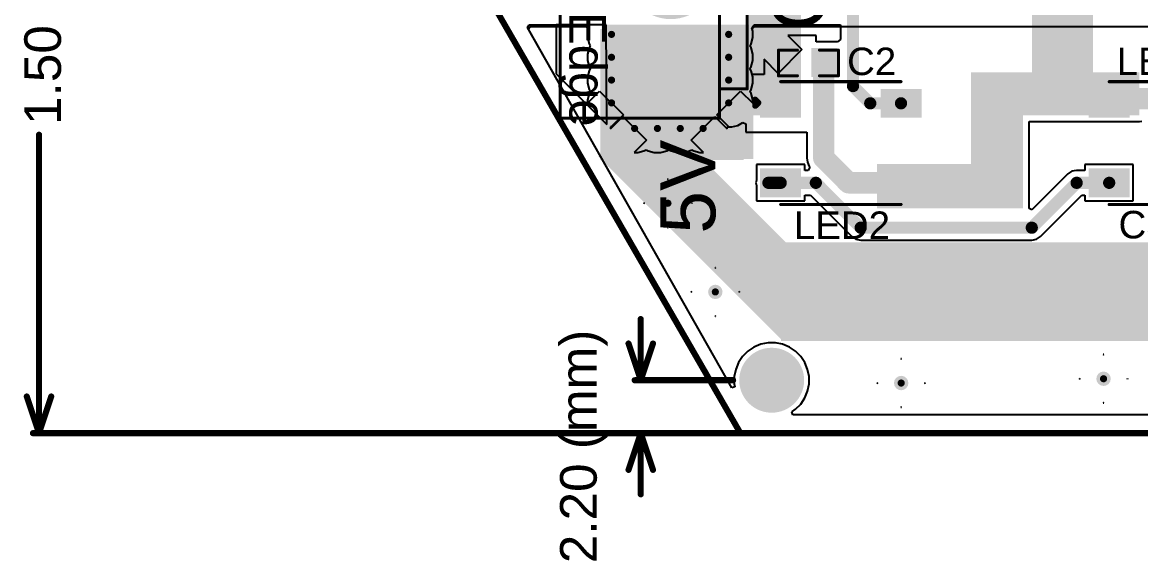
# Model space of a CAD drawing. Header units: millimetres. Extents: x -1.23 to 1.76, y -0.3 to 1.73.
# Drawn here: x -1.226 to 0.603, y -0.295 to 0.585 of the extents above; entities that cross this region are included whole.
import ezdxf

# ---------------------------------------------------------------- set-up
doc = ezdxf.new("R2010")
doc.units = ezdxf.units.MM
doc.header["$MEASUREMENT"] = 0
for name, color, linetype in [('BottomLayer', 5, 'Continuous'), ('BottomSolder', 6, 'Continuous'), ('Mechanical1', 6, 'Continuous'), ('Mechanical2', 216, 'Continuous'), ('MultiLayer', 9, 'Continuous'), ('PadHoleLayer', 156, 'Continuous'), ('TopLayer', 1, 'Continuous'), ('TopOverlay', 2, 'Continuous'), ('TopPaste', 8, 'Continuous'), ('TopSolder', 216, 'Continuous'), ('ViaHoleLayer', 16, 'Continuous')]:
    doc.layers.add(name, color=color, linetype=linetype)
doc.styles.add('Arial', font='', dxfattribs={"height": 0.2})
doc.styles.get('Arial').set_extended_font_data('Arial')

# ---------------------------------------------------------------- blocks, each defined once
blk = doc.blocks.new('WS2812B_B_W_1')
at = {"layer": 'TopLayer'}
for points in [[(-0.128, 0.0846), (-0.0689, 0.0846), (-0.0689, 0.0453), (-0.128, 0.0453)], [(0.128, 0.0453), (0.0689, 0.0453), (0.0689, 0.0846), (0.128, 0.0846)], [(-0.128, -0.0453), (-0.0689, -0.0453), (-0.0689, -0.0846), (-0.128, -0.0846)], [(0.0689, -0.0453), (0.128, -0.0453), (0.128, -0.0846), (0.0689, -0.0846)]]:
    blk.add_hatch(color=1, dxfattribs=at).paths.add_polyline_path(points)
at = {"layer": 'TopPaste'}
for points in [[(-0.128, 0.0846), (-0.0689, 0.0846), (-0.0689, 0.0453), (-0.128, 0.0453)], [(0.128, 0.0453), (0.0689, 0.0453), (0.0689, 0.0846), (0.128, 0.0846)], [(-0.128, -0.0453), (-0.0689, -0.0453), (-0.0689, -0.0846), (-0.128, -0.0846)], [(0.0689, -0.0453), (0.128, -0.0453), (0.128, -0.0846), (0.0689, -0.0846)]]:
    blk.add_hatch(color=8, dxfattribs=at).paths.add_polyline_path(points)
at = {"layer": 'TopSolder'}
for points in [[(-0.132, 0.0886), (-0.0649, 0.0886), (-0.0649, 0.0413), (-0.132, 0.0413)], [(0.132, 0.0413), (0.0649, 0.0413), (0.0649, 0.0886), (0.132, 0.0886)], [(-0.132, -0.0413), (-0.0649, -0.0413), (-0.0649, -0.0886), (-0.132, -0.0886)], [(0.0649, -0.0413), (0.132, -0.0413), (0.132, -0.0886), (0.0649, -0.0886)]]:
    blk.add_hatch(color=216, dxfattribs=at).paths.add_polyline_path(points)
at = {"layer": 'TopOverlay'}
for points, const_width in [([(0.0984, 0.1004), (-0.0984, 0.1004)], 0.005), ([(-0.135, 0.066), (-0.14, 0.071)], 0.01), ([(-0.14, 0.071), (-0.14, 0.061)], 0.01), ([(-0.135, 0.066), (-0.14, 0.061)], 0.01), ([(0.0984, -0.1004), (-0.0984, -0.1004)], 0.005)]:
    blk.add_lwpolyline(points, dxfattribs=dict(at, const_width=const_width))
for points, const_width in [([(-0.0997, 0.1004, 1), (-0.0972, 0.1004, 1)], 0.0025), ([(0.0972, 0.1004, 1), (0.0997, 0.1004, 1)], 0.0025), ([(-0.1425, 0.071, 1), (-0.1375, 0.071, 1)], 0.005), ([(-0.1425, 0.071, 1), (-0.1375, 0.071, 1)], 0.005), ([(-0.1425, 0.061, 1), (-0.1375, 0.061, 1)], 0.005), ([(-0.1425, 0.061, 1), (-0.1375, 0.061, 1)], 0.005), ([(-0.1375, 0.066, 1), (-0.1325, 0.066, 1)], 0.005), ([(-0.1375, 0.066, 1), (-0.1325, 0.066, 1)], 0.005), ([(-0.0997, -0.1004, 1), (-0.0972, -0.1004, 1)], 0.0025), ([(0.0972, -0.1004, 1), (0.0997, -0.1004, 1)], 0.0025)]:
    blk.add_lwpolyline(points, format="xyb", close=True, dxfattribs=dict(at, const_width=const_width))
blk = doc.blocks.new('WS2812B_B_W_2')
at = {"layer": 'TopLayer'}
for points in [[(-0.128, 0.0846), (-0.0689, 0.0846), (-0.0689, 0.0453), (-0.128, 0.0453)], [(0.128, 0.0453), (0.0689, 0.0453), (0.0689, 0.0846), (0.128, 0.0846)], [(-0.128, -0.0453), (-0.0689, -0.0453), (-0.0689, -0.0846), (-0.128, -0.0846)], [(0.0689, -0.0453), (0.128, -0.0453), (0.128, -0.0846), (0.0689, -0.0846)]]:
    blk.add_hatch(color=1, dxfattribs=at).paths.add_polyline_path(points)
at = {"layer": 'TopPaste'}
for points in [[(-0.128, 0.0846), (-0.0689, 0.0846), (-0.0689, 0.0453), (-0.128, 0.0453)], [(0.128, 0.0453), (0.0689, 0.0453), (0.0689, 0.0846), (0.128, 0.0846)], [(-0.128, -0.0453), (-0.0689, -0.0453), (-0.0689, -0.0846), (-0.128, -0.0846)], [(0.0689, -0.0453), (0.128, -0.0453), (0.128, -0.0846), (0.0689, -0.0846)]]:
    blk.add_hatch(color=8, dxfattribs=at).paths.add_polyline_path(points)
at = {"layer": 'TopSolder'}
for points in [[(-0.132, 0.0886), (-0.0649, 0.0886), (-0.0649, 0.0413), (-0.132, 0.0413)], [(0.132, 0.0413), (0.0649, 0.0413), (0.0649, 0.0886), (0.132, 0.0886)], [(-0.132, -0.0413), (-0.0649, -0.0413), (-0.0649, -0.0886), (-0.132, -0.0886)], [(0.0649, -0.0413), (0.132, -0.0413), (0.132, -0.0886), (0.0649, -0.0886)]]:
    blk.add_hatch(color=216, dxfattribs=at).paths.add_polyline_path(points)
at = {"layer": 'TopOverlay'}
for points, const_width in [([(-0.0984, 0.1004), (0.0984, 0.1004)], 0.005), ([(-0.14, 0.071), (-0.135, 0.066)], 0.01), ([(-0.14, 0.061), (-0.14, 0.071)], 0.01), ([(-0.14, 0.061), (-0.135, 0.066)], 0.01), ([(-0.0984, -0.1004), (0.0984, -0.1004)], 0.005)]:
    blk.add_lwpolyline(points, dxfattribs=dict(at, const_width=const_width))
for points, const_width in [([(-0.0997, 0.1004, 1), (-0.0972, 0.1004, 1)], 0.0025), ([(0.0972, 0.1004, 1), (0.0997, 0.1004, 1)], 0.0025), ([(-0.1425, 0.071, 1), (-0.1375, 0.071, 1)], 0.005), ([(-0.1425, 0.071, 1), (-0.1375, 0.071, 1)], 0.005), ([(-0.1425, 0.061, 1), (-0.1375, 0.061, 1)], 0.005), ([(-0.1425, 0.061, 1), (-0.1375, 0.061, 1)], 0.005), ([(-0.1375, 0.066, 1), (-0.1325, 0.066, 1)], 0.005), ([(-0.1375, 0.066, 1), (-0.1325, 0.066, 1)], 0.005), ([(-0.0997, -0.1004, 1), (-0.0972, -0.1004, 1)], 0.0025), ([(0.0972, -0.1004, 1), (0.0997, -0.1004, 1)], 0.0025)]:
    blk.add_lwpolyline(points, format="xyb", close=True, dxfattribs=dict(at, const_width=const_width))
blk = doc.blocks.new('B3P_VH_LF__SN__5')
at = {"layer": 'BottomLayer'}
h = blk.add_hatch(color=5, dxfattribs=at)
edge = h.paths.add_edge_path()
edge.add_arc((-0.1559, 0), 0.0689, 0, 360)
h = blk.add_hatch(color=5, dxfattribs=at)
edge = h.paths.add_edge_path()
edge.add_arc((0, 0), 0.0689, 0, 360)
h = blk.add_hatch(color=5, dxfattribs=at)
edge = h.paths.add_edge_path()
edge.add_arc((0.1559, 0), 0.0689, 0, 360)
at = {"layer": 'BottomSolder'}
h = blk.add_hatch(color=6, dxfattribs=at)
edge = h.paths.add_edge_path()
edge.add_arc((-0.1559, 0), 0.0729, 0, 360)
h = blk.add_hatch(color=6, dxfattribs=at)
edge = h.paths.add_edge_path()
edge.add_arc((0, 0), 0.0729, 0, 360)
h = blk.add_hatch(color=6, dxfattribs=at)
edge = h.paths.add_edge_path()
edge.add_arc((0.1559, 0), 0.0729, 0, 360)
at = {"layer": 'MultiLayer'}
h = blk.add_hatch(color=9, dxfattribs=at)
edge = h.paths.add_edge_path()
edge.add_arc((-0.1559, 0), 0.0689, 0, 360)
h = blk.add_hatch(color=9, dxfattribs=at)
edge = h.paths.add_edge_path()
edge.add_arc((0, 0), 0.0689, 0, 360)
h = blk.add_hatch(color=9, dxfattribs=at)
edge = h.paths.add_edge_path()
edge.add_arc((0.1559, 0), 0.0689, 0, 360)
at = {"layer": 'PadHoleLayer'}
h = blk.add_hatch(color=156, dxfattribs=at)
edge = h.paths.add_edge_path()
edge.add_arc((-0.1559, 0), 0.0354, 0, 360)
h = blk.add_hatch(color=156, dxfattribs=at)
edge = h.paths.add_edge_path()
edge.add_arc((0, 0), 0.0354, 0, 360)
h = blk.add_hatch(color=156, dxfattribs=at)
edge = h.paths.add_edge_path()
edge.add_arc((0.1559, 0), 0.0354, 0, 360)
at = {"layer": 'TopLayer'}
h = blk.add_hatch(color=1, dxfattribs=at)
edge = h.paths.add_edge_path()
edge.add_arc((-0.1559, 0), 0.0689, 0, 360)
h = blk.add_hatch(color=1, dxfattribs=at)
edge = h.paths.add_edge_path()
edge.add_arc((0, 0), 0.0689, 0, 360)
h = blk.add_hatch(color=1, dxfattribs=at)
edge = h.paths.add_edge_path()
edge.add_arc((0.1559, 0), 0.0689, 0, 360)
at = {"layer": 'TopSolder'}
h = blk.add_hatch(color=216, dxfattribs=at)
edge = h.paths.add_edge_path()
edge.add_arc((-0.1559, 0), 0.0729, 0, 360)
h = blk.add_hatch(color=216, dxfattribs=at)
edge = h.paths.add_edge_path()
edge.add_arc((0, 0), 0.0729, 0, 360)
h = blk.add_hatch(color=216, dxfattribs=at)
edge = h.paths.add_edge_path()
edge.add_arc((0.1559, 0), 0.0729, 0, 360)
at = {"layer": 'TopOverlay', "const_width": 0.005}
for points in [[(0.187, 0.125), (-0.185, 0.125)], [(-0.185, 0.08), (-0.185, 0.125)], [(0.187, 0.08), (0.187, 0.125)], [(-0.233, 0.08), (-0.185, 0.08)], [(-0.233, -0.181), (-0.233, 0.08)], [(0.187, 0.08), (-0.185, 0.08)], [(0.235, 0.08), (0.187, 0.08)], [(0.235, -0.181), (0.235, 0.08)], [(-0.233, -0.181), (0.235, -0.181)]]:
    blk.add_lwpolyline(points, dxfattribs=at)
at = {"layer": 'TopOverlay', "const_width": 0.0025}
for points in [[(-0.1862, 0.125, 1), (-0.1837, 0.125, 1)], [(-0.1862, 0.125, 1), (-0.1837, 0.125, 1)], [(0.1857, 0.125, 1), (0.1882, 0.125, 1)], [(0.1857, 0.125, 1), (0.1882, 0.125, 1)], [(-0.2343, 0.08, 1), (-0.2318, 0.08, 1)], [(-0.2343, 0.08, 1), (-0.2318, 0.08, 1)], [(-0.1862, 0.08, 1), (-0.1837, 0.08, 1)], [(-0.1862, 0.08, 1), (-0.1837, 0.08, 1)], [(-0.1862, 0.08, 1), (-0.1837, 0.08, 1)], [(0.1857, 0.08, 1), (0.1882, 0.08, 1)], [(0.1857, 0.08, 1), (0.1882, 0.08, 1)], [(0.1857, 0.08, 1), (0.1882, 0.08, 1)], [(0.2338, 0.08, 1), (0.2363, 0.08, 1)], [(0.2338, 0.08, 1), (0.2363, 0.08, 1)], [(-0.2343, -0.181, 1), (-0.2318, -0.181, 1)], [(-0.2343, -0.181, 1), (-0.2318, -0.181, 1)], [(0.2338, -0.181, 1), (0.2363, -0.181, 1)], [(0.2338, -0.181, 1), (0.2363, -0.181, 1)]]:
    blk.add_lwpolyline(points, format="xyb", close=True, dxfattribs=at)
at = {"layer": 'TopOverlay'}
blk.add_text('PCB Edge', height=0.06, dxfattribs=at).set_placement((-0.126, -0.1657))
blk = doc.blocks.new('C___0603_7')
at = {"layer": 'TopLayer'}
for points in [[(-0.015, 0.0175), (-0.015, -0.0175), (-0.045, -0.0175), (-0.045, 0.0175)], [(0.045, 0.0175), (0.045, -0.0175), (0.015, -0.0175), (0.015, 0.0175)]]:
    blk.add_hatch(color=1, dxfattribs=at).paths.add_polyline_path(points)
at = {"layer": 'TopPaste'}
for points in [[(-0.015, 0.0175), (-0.015, -0.0175), (-0.045, -0.0175), (-0.045, 0.0175)], [(0.045, 0.0175), (0.045, -0.0175), (0.015, -0.0175), (0.015, 0.0175)]]:
    blk.add_hatch(color=8, dxfattribs=at).paths.add_polyline_path(points)
at = {"layer": 'TopSolder'}
for points in [[(-0.0126, 0.0199), (-0.0126, -0.0199), (-0.0474, -0.0199), (-0.0474, 0.0199)], [(0.0474, 0.0199), (0.0474, -0.0199), (0.0126, -0.0199), (0.0126, 0.0199)]]:
    blk.add_hatch(color=216, dxfattribs=at).paths.add_polyline_path(points)
at = {"layer": 'TopOverlay', "const_width": 0.005}
for points in [[(-0.049, -0.021), (-0.049, 0.021)], [(-0.049, 0.021), (-0.018, 0.021)], [(0.018, 0.021), (0.049, 0.021)], [(0.049, -0.021), (0.049, 0.021)], [(-0.049, -0.021), (-0.018, -0.021)], [(0.018, -0.021), (0.049, -0.021)]]:
    blk.add_lwpolyline(points, dxfattribs=at)
at = {"layer": 'TopOverlay', "const_width": 0.0025}
for points in [[(-0.0503, 0.021, 1), (-0.0478, 0.021, 1)], [(-0.0503, 0.021, 1), (-0.0478, 0.021, 1)], [(-0.0192, 0.021, 1), (-0.0168, 0.021, 1)], [(0.0168, 0.021, 1), (0.0192, 0.021, 1)], [(0.0478, 0.021, 1), (0.0503, 0.021, 1)], [(0.0478, 0.021, 1), (0.0503, 0.021, 1)], [(-0.0503, -0.021, 1), (-0.0478, -0.021, 1)], [(-0.0503, -0.021, 1), (-0.0478, -0.021, 1)], [(-0.0192, -0.021, 1), (-0.0168, -0.021, 1)], [(0.0168, -0.021, 1), (0.0192, -0.021, 1)], [(0.0478, -0.021, 1), (0.0503, -0.021, 1)], [(0.0478, -0.021, 1), (0.0503, -0.021, 1)]]:
    blk.add_lwpolyline(points, format="xyb", close=True, dxfattribs=at)

msp = doc.modelspace()

# ---------------------------------------------------------------- hatches: boundary and pattern name
at = {"layer": 'BottomLayer'}
msp.add_hatch(color=5, dxfattribs=at).paths.add_polyline_path([(-0.2804, 0.3599), (-0.046, 0.3599), (-0.046, 0.5744), (-0.2804, 0.5744)])
h = msp.add_hatch(color=5, dxfattribs=at)
edge = h.paths.add_edge_path()
edge.add_arc((-0.262, 0.5655), 0.0118, 0, 360)
h = msp.add_hatch(color=5, dxfattribs=at)
edge = h.paths.add_edge_path()
edge.add_arc((-0.0704, 0.5655), 0.0118, 0, 360)
h = msp.add_hatch(color=5, dxfattribs=at)
edge = h.paths.add_edge_path()
edge.add_arc((-0.262, 0.5281), 0.0118, 0, 360)
h = msp.add_hatch(color=5, dxfattribs=at)
edge = h.paths.add_edge_path()
edge.add_arc((-0.0704, 0.5281), 0.0118, 0, 360)
h = msp.add_hatch(color=5, dxfattribs=at)
edge = h.paths.add_edge_path()
edge.add_arc((-0.262, 0.4908), 0.0118, 0, 360)
h = msp.add_hatch(color=5, dxfattribs=at)
edge = h.paths.add_edge_path()
edge.add_arc((-0.0704, 0.4908), 0.0118, 0, 360)
h = msp.add_hatch(color=5, dxfattribs=at)
edge = h.paths.add_edge_path()
edge.add_arc((-0.262, 0.4535), 0.0118, 0, 360)
h = msp.add_hatch(color=5, dxfattribs=at)
edge = h.paths.add_edge_path()
edge.add_arc((-0.0704, 0.4535), 0.0118, 0, 360)
h = msp.add_hatch(color=5, dxfattribs=at)
edge = h.paths.add_edge_path()
edge.add_arc((-0.2242, 0.4117), 0.0118, 0, 360)
h = msp.add_hatch(color=5, dxfattribs=at)
edge = h.paths.add_edge_path()
edge.add_arc((-0.1869, 0.4117), 0.0118, 0, 360)
h = msp.add_hatch(color=5, dxfattribs=at)
edge = h.paths.add_edge_path()
edge.add_arc((-0.1495, 0.4117), 0.0118, 0, 360)
h = msp.add_hatch(color=5, dxfattribs=at)
edge = h.paths.add_edge_path()
edge.add_arc((-0.1122, 0.4117), 0.0118, 0, 360)
h = msp.add_hatch(color=5, dxfattribs=at)
edge = h.paths.add_edge_path()
edge.add_arc((-0.1697, 0.2894), 0.0118, 0, 360)
h = msp.add_hatch(color=5, dxfattribs=at)
edge = h.paths.add_edge_path()
edge.add_arc((-0.0922, 0.1444), 0.0118, 0, 360)
h = msp.add_hatch(color=5, dxfattribs=at)
edge = h.paths.add_edge_path()
edge.add_arc((0, 0), 0.0512, 0, 360)
h = msp.add_hatch(color=5, dxfattribs=at)
edge = h.paths.add_edge_path()
edge.add_arc((0.2118, -0.0046), 0.0118, 0, 360)
h = msp.add_hatch(color=5, dxfattribs=at)
edge = h.paths.add_edge_path()
edge.add_arc((0.5428, 0.0024), 0.0118, 0, 360)
at = {"layer": 'BottomSolder'}
h = msp.add_hatch(color=6, dxfattribs=at)
edge = h.paths.add_edge_path()
edge.add_arc((-0.262, 0.5655), 0.00591, 0, 360)
h = msp.add_hatch(color=6, dxfattribs=at)
edge = h.paths.add_edge_path()
edge.add_arc((-0.0704, 0.5655), 0.00591, 0, 360)
h = msp.add_hatch(color=6, dxfattribs=at)
edge = h.paths.add_edge_path()
edge.add_arc((-0.262, 0.5281), 0.00591, 0, 360)
h = msp.add_hatch(color=6, dxfattribs=at)
edge = h.paths.add_edge_path()
edge.add_arc((-0.0704, 0.5281), 0.00591, 0, 360)
h = msp.add_hatch(color=6, dxfattribs=at)
edge = h.paths.add_edge_path()
edge.add_arc((-0.262, 0.4908), 0.00591, 0, 360)
h = msp.add_hatch(color=6, dxfattribs=at)
edge = h.paths.add_edge_path()
edge.add_arc((-0.0704, 0.4908), 0.00591, 0, 360)
h = msp.add_hatch(color=6, dxfattribs=at)
edge = h.paths.add_edge_path()
edge.add_arc((-0.262, 0.4535), 0.00591, 0, 360)
h = msp.add_hatch(color=6, dxfattribs=at)
edge = h.paths.add_edge_path()
edge.add_arc((-0.0704, 0.4535), 0.00591, 0, 360)
h = msp.add_hatch(color=6, dxfattribs=at)
edge = h.paths.add_edge_path()
edge.add_arc((-0.2242, 0.4117), 0.00591, 0, 360)
h = msp.add_hatch(color=6, dxfattribs=at)
edge = h.paths.add_edge_path()
edge.add_arc((-0.1869, 0.4117), 0.00591, 0, 360)
h = msp.add_hatch(color=6, dxfattribs=at)
edge = h.paths.add_edge_path()
edge.add_arc((-0.1495, 0.4117), 0.00591, 0, 360)
h = msp.add_hatch(color=6, dxfattribs=at)
edge = h.paths.add_edge_path()
edge.add_arc((-0.1122, 0.4117), 0.00591, 0, 360)
h = msp.add_hatch(color=6, dxfattribs=at)
edge = h.paths.add_edge_path()
edge.add_arc((-0.1697, 0.2894), 0.00591, 0, 360)
h = msp.add_hatch(color=6, dxfattribs=at)
edge = h.paths.add_edge_path()
edge.add_arc((-0.0922, 0.1444), 0.00591, 0, 360)
h = msp.add_hatch(color=6, dxfattribs=at)
edge = h.paths.add_edge_path()
edge.add_arc((0, 0), 0.0531, 0, 360)
h = msp.add_hatch(color=6, dxfattribs=at)
edge = h.paths.add_edge_path()
edge.add_arc((0.2118, -0.0046), 0.00591, 0, 360)
h = msp.add_hatch(color=6, dxfattribs=at)
edge = h.paths.add_edge_path()
edge.add_arc((0.5428, 0.0024), 0.00591, 0, 360)
at = {"layer": 'MultiLayer'}
h = msp.add_hatch(color=9, dxfattribs=at)
edge = h.paths.add_edge_path()
edge.add_arc((0, 0), 0.0512, 0, 360)
at = {"layer": 'PadHoleLayer'}
h = msp.add_hatch(color=156, dxfattribs=at)
edge = h.paths.add_edge_path()
edge.add_arc((0, 0), 0.0394, 0, 360)
at = {"layer": 'TopLayer'}
for points in [[(-0.0372, 0.4331), (0.0478, 0.4331), (0.0478, 1.0984), (-0.0372, 1.0984)], [(0.4258, 0.4331), (0.5258, 0.4331), (0.5258, 0.8937), (0.4258, 0.8937)], [(-0.0299, 0.5814), (-0.2782, 0.5814), (-0.2782, 0.3619), (-0.0299, 0.3619)], [(0.065, 0.496), (0.1074, 0.496), (0.1074, 0.543), (0.065, 0.543)], [(0.3258, 0.281), (0.4108, 0.281), (0.4108, 0.5034), (0.3258, 0.5034)], [(0.6015, 0.5034), (0.3258, 0.5034), (0.3258, 0.4331), (0.6015, 0.4331)], [(0.0153, 0.0669), (0.0985, 0.1501), (-0.2004, 0.449), (-0.2836, 0.3658)], [(0.172, 0.281), (0.4108, 0.281), (0.4108, 0.3534), (0.172, 0.3534)], [(0.7488, 0.0644), (0.7488, 0.2254), (0.0153, 0.2254), (0.0153, 0.0644)]]:
    msp.add_hatch(color=1, dxfattribs=at).paths.add_polyline_path(points)
h = msp.add_hatch(color=1, dxfattribs=at)
edge = h.paths.add_edge_path()
edge.add_arc((-0.262, 0.5655), 0.0118, 0, 360)
h = msp.add_hatch(color=1, dxfattribs=at)
edge = h.paths.add_edge_path()
edge.add_arc((-0.0704, 0.5655), 0.0118, 0, 360)
h = msp.add_hatch(color=1, dxfattribs=at)
edge = h.paths.add_edge_path()
edge.add_arc((-0.262, 0.5281), 0.0118, 0, 360)
h = msp.add_hatch(color=1, dxfattribs=at)
edge = h.paths.add_edge_path()
edge.add_arc((-0.0704, 0.5281), 0.0118, 0, 360)
h = msp.add_hatch(color=1, dxfattribs=at)
edge = h.paths.add_edge_path()
edge.add_arc((-0.262, 0.4908), 0.0118, 0, 360)
h = msp.add_hatch(color=1, dxfattribs=at)
edge = h.paths.add_edge_path()
edge.add_arc((-0.0704, 0.4908), 0.0118, 0, 360)
h = msp.add_hatch(color=1, dxfattribs=at)
edge = h.paths.add_edge_path()
edge.add_arc((-0.262, 0.4535), 0.0118, 0, 360)
h = msp.add_hatch(color=1, dxfattribs=at)
edge = h.paths.add_edge_path()
edge.add_arc((-0.0704, 0.4535), 0.0118, 0, 360)
h = msp.add_hatch(color=1, dxfattribs=at)
edge = h.paths.add_edge_path()
edge.add_arc((-0.2242, 0.4117), 0.0118, 0, 360)
h = msp.add_hatch(color=1, dxfattribs=at)
edge = h.paths.add_edge_path()
edge.add_arc((-0.1869, 0.4117), 0.0118, 0, 360)
h = msp.add_hatch(color=1, dxfattribs=at)
edge = h.paths.add_edge_path()
edge.add_arc((-0.1495, 0.4117), 0.0118, 0, 360)
h = msp.add_hatch(color=1, dxfattribs=at)
edge = h.paths.add_edge_path()
edge.add_arc((-0.1122, 0.4117), 0.0118, 0, 360)
h = msp.add_hatch(color=1, dxfattribs=at)
edge = h.paths.add_edge_path()
edge.add_arc((-0.1697, 0.2894), 0.0118, 0, 360)
h = msp.add_hatch(color=1, dxfattribs=at)
edge = h.paths.add_edge_path()
edge.add_arc((-0.0922, 0.1444), 0.0118, 0, 360)
h = msp.add_hatch(color=1, dxfattribs=at)
edge = h.paths.add_edge_path()
edge.add_arc((0, 0), 0.0512, 0, 360)
h = msp.add_hatch(color=1, dxfattribs=at)
edge = h.paths.add_edge_path()
edge.add_arc((0.2118, -0.0046), 0.0118, 0, 360)
h = msp.add_hatch(color=1, dxfattribs=at)
edge = h.paths.add_edge_path()
edge.add_arc((0.5428, 0.0024), 0.0118, 0, 360)
at = {"layer": 'TopSolder'}
h = msp.add_hatch(color=216, dxfattribs=at)
edge = h.paths.add_edge_path()
edge.add_arc((-0.262, 0.5655), 0.00591, 0, 360)
h = msp.add_hatch(color=216, dxfattribs=at)
edge = h.paths.add_edge_path()
edge.add_arc((-0.0704, 0.5655), 0.00591, 0, 360)
h = msp.add_hatch(color=216, dxfattribs=at)
edge = h.paths.add_edge_path()
edge.add_arc((-0.262, 0.5281), 0.00591, 0, 360)
h = msp.add_hatch(color=216, dxfattribs=at)
edge = h.paths.add_edge_path()
edge.add_arc((-0.0704, 0.5281), 0.00591, 0, 360)
h = msp.add_hatch(color=216, dxfattribs=at)
edge = h.paths.add_edge_path()
edge.add_arc((-0.262, 0.4908), 0.00591, 0, 360)
h = msp.add_hatch(color=216, dxfattribs=at)
edge = h.paths.add_edge_path()
edge.add_arc((-0.0704, 0.4908), 0.00591, 0, 360)
h = msp.add_hatch(color=216, dxfattribs=at)
edge = h.paths.add_edge_path()
edge.add_arc((-0.262, 0.4535), 0.00591, 0, 360)
h = msp.add_hatch(color=216, dxfattribs=at)
edge = h.paths.add_edge_path()
edge.add_arc((-0.0704, 0.4535), 0.00591, 0, 360)
h = msp.add_hatch(color=216, dxfattribs=at)
edge = h.paths.add_edge_path()
edge.add_arc((-0.2242, 0.4117), 0.00591, 0, 360)
h = msp.add_hatch(color=216, dxfattribs=at)
edge = h.paths.add_edge_path()
edge.add_arc((-0.1869, 0.4117), 0.00591, 0, 360)
h = msp.add_hatch(color=216, dxfattribs=at)
edge = h.paths.add_edge_path()
edge.add_arc((-0.1495, 0.4117), 0.00591, 0, 360)
h = msp.add_hatch(color=216, dxfattribs=at)
edge = h.paths.add_edge_path()
edge.add_arc((-0.1122, 0.4117), 0.00591, 0, 360)
h = msp.add_hatch(color=216, dxfattribs=at)
edge = h.paths.add_edge_path()
edge.add_arc((-0.1697, 0.2894), 0.00591, 0, 360)
h = msp.add_hatch(color=216, dxfattribs=at)
edge = h.paths.add_edge_path()
edge.add_arc((-0.0922, 0.1444), 0.00591, 0, 360)
h = msp.add_hatch(color=216, dxfattribs=at)
edge = h.paths.add_edge_path()
edge.add_arc((0, 0), 0.0531, 0, 360)
h = msp.add_hatch(color=216, dxfattribs=at)
edge = h.paths.add_edge_path()
edge.add_arc((0.2118, -0.0046), 0.00591, 0, 360)
h = msp.add_hatch(color=216, dxfattribs=at)
edge = h.paths.add_edge_path()
edge.add_arc((0.5428, 0.0024), 0.00591, 0, 360)
at = {"layer": 'ViaHoleLayer'}
h = msp.add_hatch(color=16, dxfattribs=at)
edge = h.paths.add_edge_path()
edge.add_arc((-0.262, 0.5655), 0.00591, 0, 360)
h = msp.add_hatch(color=16, dxfattribs=at)
edge = h.paths.add_edge_path()
edge.add_arc((-0.0704, 0.5655), 0.00591, 0, 360)
h = msp.add_hatch(color=16, dxfattribs=at)
edge = h.paths.add_edge_path()
edge.add_arc((-0.262, 0.5281), 0.00591, 0, 360)
h = msp.add_hatch(color=16, dxfattribs=at)
edge = h.paths.add_edge_path()
edge.add_arc((-0.0704, 0.5281), 0.00591, 0, 360)
h = msp.add_hatch(color=16, dxfattribs=at)
edge = h.paths.add_edge_path()
edge.add_arc((-0.262, 0.4908), 0.00591, 0, 360)
h = msp.add_hatch(color=16, dxfattribs=at)
edge = h.paths.add_edge_path()
edge.add_arc((-0.0704, 0.4908), 0.00591, 0, 360)
h = msp.add_hatch(color=16, dxfattribs=at)
edge = h.paths.add_edge_path()
edge.add_arc((-0.262, 0.4535), 0.00591, 0, 360)
h = msp.add_hatch(color=16, dxfattribs=at)
edge = h.paths.add_edge_path()
edge.add_arc((-0.0704, 0.4535), 0.00591, 0, 360)
h = msp.add_hatch(color=16, dxfattribs=at)
edge = h.paths.add_edge_path()
edge.add_arc((-0.2242, 0.4117), 0.00591, 0, 360)
h = msp.add_hatch(color=16, dxfattribs=at)
edge = h.paths.add_edge_path()
edge.add_arc((-0.1869, 0.4117), 0.00591, 0, 360)
h = msp.add_hatch(color=16, dxfattribs=at)
edge = h.paths.add_edge_path()
edge.add_arc((-0.1495, 0.4117), 0.00591, 0, 360)
h = msp.add_hatch(color=16, dxfattribs=at)
edge = h.paths.add_edge_path()
edge.add_arc((-0.1122, 0.4117), 0.00591, 0, 360)
h = msp.add_hatch(color=16, dxfattribs=at)
edge = h.paths.add_edge_path()
edge.add_arc((-0.1697, 0.2894), 0.00591, 0, 360)
h = msp.add_hatch(color=16, dxfattribs=at)
edge = h.paths.add_edge_path()
edge.add_arc((-0.0922, 0.1444), 0.00591, 0, 360)
h = msp.add_hatch(color=16, dxfattribs=at)
edge = h.paths.add_edge_path()
edge.add_arc((0.2118, -0.0046), 0.00591, 0, 360)
h = msp.add_hatch(color=16, dxfattribs=at)
edge = h.paths.add_edge_path()
edge.add_arc((0.5428, 0.0024), 0.00591, 0, 360)

# ---------------------------------------------------------------- linework, layer by layer
at = {"layer": 'BottomLayer'}
for p, q in [((-0.3977, 0.5741), (-0.3952, 0.5784)), ((-0.065, -0.0127), (-0.3977, 0.5741)), ((-0.3952, 0.5784), (-0.3034, 0.5784)), ((-0.3034, 0.5784), (-0.3003, 0.5744)), ((-0.3003, 0.5744), (-0.3013, 0.5707)), ((-0.3013, 0.5707), (-0.3013, 0.5603)), ((-0.0321, 0.5744), (-0.029, 0.5784)), ((-0.0311, 0.5707), (-0.0321, 0.5744)), ((-0.0311, 0.5603), (-0.0311, 0.5707)), ((-0.029, 0.5784), (0.7919, 0.5784)), ((-0.3013, 0.5603), (-0.2987, 0.5503)), ((-0.2987, 0.5503), (-0.2967, 0.5468)), ((-0.0357, 0.5468), (-0.0337, 0.5503)), ((-0.0337, 0.5503), (-0.0311, 0.5603)), ((-0.2987, 0.5433), (-0.3013, 0.5333)), ((-0.3013, 0.5333), (-0.3013, 0.523)), ((-0.2967, 0.5468), (-0.2987, 0.5433)), ((-0.0337, 0.5433), (-0.0357, 0.5468)), ((-0.0311, 0.5333), (-0.0337, 0.5433)), ((-0.0311, 0.523), (-0.0311, 0.5333)), ((-0.3013, 0.523), (-0.2987, 0.513)), ((-0.2987, 0.513), (-0.2967, 0.5095)), ((-0.0357, 0.5095), (-0.0337, 0.513)), ((-0.0337, 0.513), (-0.0311, 0.523)), ((-0.2987, 0.506), (-0.3013, 0.496)), ((-0.3013, 0.496), (-0.3013, 0.4856)), ((-0.2967, 0.5095), (-0.2987, 0.506)), ((-0.0337, 0.506), (-0.0357, 0.5095)), ((-0.0311, 0.496), (-0.0337, 0.506)), ((-0.0311, 0.4856), (-0.0311, 0.496)), ((-0.3013, 0.4856), (-0.2987, 0.4756)), ((-0.2987, 0.4756), (-0.2967, 0.4721)), ((-0.0357, 0.4721), (-0.0337, 0.4756)), ((-0.0337, 0.4756), (-0.0311, 0.4856)), ((-0.3013, 0.453), (-0.2814, 0.4729)), ((-0.2987, 0.4687), (-0.3013, 0.4587)), ((-0.3013, 0.4587), (-0.3013, 0.453)), ((-0.2967, 0.4721), (-0.2987, 0.4687)), ((-0.2814, 0.4729), (-0.2425, 0.434)), ((-0.0899, 0.434), (-0.051, 0.4729)), ((-0.051, 0.4729), (-0.0311, 0.453)), ((-0.0337, 0.4687), (-0.0357, 0.4721)), ((-0.0311, 0.4587), (-0.0337, 0.4687)), ((-0.0311, 0.453), (-0.0311, 0.4587)), ((-0.2636, 0.4112), (-0.2436, 0.4312)), ((-0.2425, 0.434), (-0.2625, 0.4141)), ((-0.2436, 0.4312), (-0.2048, 0.3923)), ((-0.1316, 0.3923), (-0.0928, 0.4312)), ((-0.0928, 0.4312), (-0.0728, 0.4112)), ((-0.07, 0.4141), (-0.0899, 0.434)), ((-0.2625, 0.4141), (-0.2636, 0.4141)), ((-0.2636, 0.4141), (-0.2636, 0.4112)), ((-0.0728, 0.4112), (-0.0728, 0.4141)), ((-0.0728, 0.4141), (-0.07, 0.4141)), ((-0.2048, 0.3923), (-0.2247, 0.3723)), ((-0.1117, 0.3723), (-0.1316, 0.3923)), ((-0.2247, 0.3723), (-0.219, 0.3723)), ((-0.219, 0.3723), (-0.209, 0.375)), ((-0.209, 0.375), (-0.2055, 0.377)), ((-0.2055, 0.377), (-0.2021, 0.375)), ((-0.2021, 0.375), (-0.1921, 0.3723)), ((-0.1921, 0.3723), (-0.1817, 0.3723)), ((-0.1817, 0.3723), (-0.1717, 0.375)), ((-0.1717, 0.375), (-0.1682, 0.377)), ((-0.1682, 0.377), (-0.1647, 0.375)), ((-0.1647, 0.375), (-0.1547, 0.3723)), ((-0.1547, 0.3723), (-0.1444, 0.3723)), ((-0.1444, 0.3723), (-0.1343, 0.375)), ((-0.1343, 0.375), (-0.1309, 0.377)), ((-0.1309, 0.377), (-0.1274, 0.375)), ((-0.1274, 0.375), (-0.1174, 0.3723)), ((-0.1174, 0.3723), (-0.1117, 0.3723)), ((-0.1693, 0.3287), (-0.1702, 0.3287)), ((-0.1702, 0.3287), (-0.1697, 0.3283)), ((-0.1697, 0.3283), (-0.1693, 0.3287)), ((-0.2086, 0.2894), (-0.2091, 0.2898)), ((-0.2091, 0.2898), (-0.2091, 0.2889)), ((-0.2091, 0.2889), (-0.2086, 0.2894)), ((-0.1304, 0.2898), (-0.1308, 0.2894)), ((-0.1308, 0.2894), (-0.1304, 0.2889)), ((-0.1304, 0.2889), (-0.1304, 0.2898)), ((-0.1697, 0.2505), (-0.1702, 0.25)), ((-0.1702, 0.25), (-0.1693, 0.25)), ((-0.1693, 0.25), (-0.1697, 0.2505)), ((-0.0917, 0.1838), (-0.0927, 0.1838)), ((-0.0927, 0.1838), (-0.0922, 0.1833)), ((-0.0922, 0.1833), (-0.0917, 0.1838)), ((-0.1311, 0.1444), (-0.1316, 0.1449)), ((-0.1316, 0.1449), (-0.1316, 0.1439)), ((-0.1316, 0.1439), (-0.1311, 0.1444)), ((-0.0528, 0.1449), (-0.0533, 0.1444)), ((-0.0533, 0.1444), (-0.0528, 0.1439)), ((-0.0528, 0.1439), (-0.0528, 0.1449)), ((-0.0922, 0.1055), (-0.0927, 0.105)), ((-0.0927, 0.105), (-0.0917, 0.105)), ((-0.0917, 0.105), (-0.0922, 0.1055)), ((-0.0178, 0.0588), (-0.029, 0.0542)), ((-0.006, 0.0612), (-0.0178, 0.0588)), ((0.006, 0.0612), (-0.006, 0.0612)), ((0.0178, 0.0588), (0.006, 0.0612)), ((0.029, 0.0542), (0.0178, 0.0588)), ((-0.0475, 0.039), (-0.0542, 0.029)), ((-0.039, 0.0475), (-0.0475, 0.039)), ((-0.029, 0.0542), (-0.039, 0.0475)), ((0.039, 0.0475), (0.029, 0.0542)), ((0.0475, 0.039), (0.039, 0.0475)), ((0.0542, 0.029), (0.0475, 0.039)), ((0.5433, 0.0418), (0.5423, 0.0418)), ((0.5423, 0.0418), (0.5428, 0.0413)), ((0.5428, 0.0413), (0.5433, 0.0418)), ((-0.0542, 0.029), (-0.0588, 0.0178)), ((0.0588, 0.0178), (0.0542, 0.029)), ((0.2123, 0.0348), (0.2113, 0.0348)), ((0.2113, 0.0348), (0.2118, 0.0343)), ((0.2118, 0.0343), (0.2123, 0.0348)), ((-0.0588, 0.0178), (-0.0612, 0.006)), ((-0.0612, 0.006), (-0.0612, -0.006)), ((0.0612, 0.006), (0.0588, 0.0178)), ((0.0612, -0.006), (0.0612, 0.006)), ((0.5039, 0.0024), (0.5034, 0.0029)), ((0.5034, 0.0029), (0.5034, 0.0019)), ((0.5034, 0.0019), (0.5039, 0.0024)), ((0.5822, 0.0029), (0.5817, 0.0024)), ((0.5817, 0.0024), (0.5822, 0.0019)), ((0.5822, 0.0019), (0.5822, 0.0029)), ((-0.0602, -0.0109), (-0.065, -0.0127)), ((-0.0612, -0.006), (-0.0602, -0.0109)), ((0.0542, -0.029), (0.0588, -0.0178)), ((0.0588, -0.0178), (0.0612, -0.006)), ((0.1729, -0.0046), (0.1724, -0.0041)), ((0.1724, -0.0041), (0.1724, -0.0051)), ((0.1724, -0.0051), (0.1729, -0.0046)), ((0.2512, -0.0041), (0.2507, -0.0046)), ((0.2507, -0.0046), (0.2512, -0.0051)), ((0.2512, -0.0051), (0.2512, -0.0041)), ((0.0475, -0.039), (0.0542, -0.029)), ((0.5428, -0.0365), (0.5423, -0.037)), ((0.5433, -0.037), (0.5428, -0.0365)), ((0.0329, -0.0516), (0.039, -0.0475)), ((0.0344, -0.0566), (0.0329, -0.0516)), ((0.039, -0.0475), (0.0475, -0.039)), ((0.2118, -0.0435), (0.2113, -0.044)), ((0.2113, -0.044), (0.2123, -0.044)), ((0.2123, -0.044), (0.2118, -0.0435)), ((0.5423, -0.037), (0.5433, -0.037)), ((0.7293, -0.0566), (0.0344, -0.0566))]:
    msp.add_line(p, q, dxfattribs=at)
at = {"layer": 'Mechanical1', "const_width": 0.01}
for points in [[(-1.1984, -0.0866), (-1.1984, 0.4015)], [(-0.2142, 0), (-0.2142, 0.1)], [(-0.2342, 0.06), (-0.2142, 0)], [(-0.2142, 0), (-0.1942, 0.06)], [(-0.2242, 0), (-0.0631, 0)], [(-1.2184, -0.0266), (-1.1984, -0.0866)], [(-1.1984, -0.0866), (-1.1784, -0.0266)], [(-1.2084, -0.0866), (-0.0512, -0.0866)], [(-0.2342, -0.1466), (-0.2142, -0.0866)], [(-0.2242, -0.0866), (-0.0662, -0.0866)], [(-0.2142, -0.0866), (-0.1942, -0.1466)], [(-0.2142, -0.1866), (-0.2142, -0.0866)]]:
    msp.add_lwpolyline(points, dxfattribs=at)
at = {"layer": 'Mechanical1', "const_width": 0.005}
for points in [[(-1.2009, 0.4015, 1), (-1.1959, 0.4015, 1)], [(-0.2167, 0.1, 1), (-0.2117, 0.1, 1)], [(-0.2367, 0.06, 1), (-0.2317, 0.06, 1)], [(-0.1967, 0.06, 1), (-0.1917, 0.06, 1)], [(-0.2267, 0, 1), (-0.2217, 0, 1)], [(-0.2167, 0, 1), (-0.2117, 0, 1)], [(-0.2167, 0, 1), (-0.2117, 0, 1)], [(-0.2167, 0, 1), (-0.2117, 0, 1)], [(-0.0656, 0, 1), (-0.0606, 0, 1)], [(-1.2209, -0.0266, 1), (-1.2159, -0.0266, 1)], [(-1.1809, -0.0266, 1), (-1.1759, -0.0266, 1)], [(-1.2109, -0.0866, 1), (-1.2059, -0.0866, 1)], [(-1.2009, -0.0866, 1), (-1.1959, -0.0866, 1)], [(-1.2009, -0.0866, 1), (-1.1959, -0.0866, 1)], [(-1.2009, -0.0866, 1), (-1.1959, -0.0866, 1)], [(-0.2267, -0.0866, 1), (-0.2217, -0.0866, 1)], [(-0.2167, -0.0866, 1), (-0.2117, -0.0866, 1)], [(-0.2167, -0.0866, 1), (-0.2117, -0.0866, 1)], [(-0.2167, -0.0866, 1), (-0.2117, -0.0866, 1)], [(-0.0687, -0.0866, 1), (-0.0637, -0.0866, 1)], [(-0.0537, -0.0866, 1), (-0.0487, -0.0866, 1)], [(-0.2367, -0.1466, 1), (-0.2317, -0.1466, 1)], [(-0.1967, -0.1466, 1), (-0.1917, -0.1466, 1)], [(-0.2167, -0.1866, 1), (-0.2117, -0.1866, 1)]]:
    msp.add_lwpolyline(points, format="xyb", close=True, dxfattribs=at)
at = {"layer": 'Mechanical2', "const_width": 0.01}
for points in [[(-0.4842, 0.6634), (-0.0512, -0.0866)], [(-0.0512, -0.0866), (0.8148, -0.0866)]]:
    msp.add_lwpolyline(points, dxfattribs=at)
at = {"layer": 'Mechanical2', "const_width": 0.005}
msp.add_lwpolyline([(-0.0537, -0.0866, 1), (-0.0487, -0.0866, 1)], format="xyb", close=True, dxfattribs=at)
msp.add_lwpolyline([(-0.0537, -0.0866, 1), (-0.0487, -0.0866, 1)], format="xyb", close=True, dxfattribs=at)
at = {"layer": 'TopLayer'}
for p, q in [((-0.3992, 0.5767), (-0.3967, 0.581)), ((-0.065, -0.0127), (-0.3992, 0.5767)), ((-0.3967, 0.581), (-0.3037, 0.581)), ((-0.2706, 0.581), (-0.3526, 0.581)), ((-0.3526, 0.581), (-0.3526, 0.501)), ((-0.3037, 0.581), (-0.2999, 0.576)), ((-0.2999, 0.576), (-0.3013, 0.5707)), ((-0.3013, 0.5707), (-0.3013, 0.5603)), ((-0.2696, 0.418), (-0.2706, 0.581)), ((-0.0325, 0.576), (-0.0287, 0.581)), ((-0.0311, 0.5707), (-0.0325, 0.576)), ((-0.0311, 0.5603), (-0.0311, 0.5707)), ((-0.0287, 0.581), (0.1126, 0.581)), ((0.1126, 0.581), (0.1126, 0.5571)), ((-0.3013, 0.5603), (-0.2987, 0.5503)), ((-0.2987, 0.5503), (-0.2967, 0.5468)), ((-0.0357, 0.5468), (-0.0337, 0.5503)), ((-0.0337, 0.5503), (-0.0311, 0.5603)), ((0.0726, 0.5638), (0.0264, 0.5638)), ((0.0264, 0.5638), (0.0495, 0.5407)), ((0.0726, 0.5532), (0.0726, 0.5638)), ((0.1074, 0.5532), (0.0726, 0.5532)), ((0.1076, 0.5531), (0.1074, 0.5532)), ((0.1126, 0.5571), (0.1076, 0.5531)), ((-0.2987, 0.5433), (-0.3013, 0.5333)), ((-0.3013, 0.5333), (-0.3013, 0.523)), ((-0.2967, 0.5468), (-0.2987, 0.5433)), ((-0.0337, 0.5433), (-0.0357, 0.5468)), ((-0.0311, 0.5333), (-0.0337, 0.5433)), ((-0.0311, 0.523), (-0.0311, 0.5333)), ((0.0495, 0.5407), (0.0106, 0.5018)), ((-0.3013, 0.523), (-0.2987, 0.513)), ((-0.2987, 0.513), (-0.2967, 0.5095)), ((-0.0357, 0.5095), (-0.0337, 0.513)), ((-0.0337, 0.513), (-0.0311, 0.523)), ((0.0106, 0.5018), (-0.0125, 0.5249)), ((-0.0125, 0.5249), (-0.0125, 0.5)), ((-0.3526, 0.501), (-0.2696, 0.418)), ((-0.2987, 0.506), (-0.3013, 0.496)), ((-0.3013, 0.496), (-0.3013, 0.4856)), ((-0.2967, 0.5095), (-0.2987, 0.506)), ((-0.0337, 0.506), (-0.0357, 0.5095)), ((-0.0321, 0.5), (-0.0337, 0.506)), ((-0.0125, 0.5), (-0.0321, 0.5)), ((-0.3013, 0.4856), (-0.2987, 0.4756)), ((-0.2987, 0.4756), (-0.2967, 0.4721)), ((-0.3013, 0.453), (-0.2814, 0.4729)), ((-0.2987, 0.4687), (-0.3013, 0.4587)), ((-0.3013, 0.4587), (-0.3013, 0.453)), ((-0.2967, 0.4721), (-0.2987, 0.4687)), ((-0.2814, 0.4729), (-0.2425, 0.434)), ((-0.2636, 0.4112), (-0.2436, 0.4312)), ((-0.2425, 0.434), (-0.2625, 0.4141)), ((-0.2436, 0.4312), (-0.2048, 0.3923)), ((-0.1316, 0.3923), (-0.0928, 0.4312)), ((-0.0928, 0.4312), (-0.0728, 0.4112)), ((-0.0552, 0.4168), (-0.0474, 0.4213)), ((-0.0474, 0.4213), (-0.0424, 0.4194)), ((0.421, 0.281), (0.421, 0.4229)), ((0.421, 0.4229), (0.6015, 0.4229)), ((0.6015, 0.4229), (0.6054, 0.4237)), ((-0.2625, 0.4141), (-0.2636, 0.4141)), ((-0.2636, 0.4141), (-0.2636, 0.4112)), ((-0.0728, 0.4112), (-0.0728, 0.4141)), ((-0.0728, 0.4141), (-0.0652, 0.4141)), ((-0.0652, 0.4141), (-0.0552, 0.4168)), ((-0.0424, 0.4194), (-0.0424, 0.4055)), ((-0.0424, 0.4055), (0.0574, 0.4055)), ((0.0574, 0.4055), (0.0574, 0.3635)), ((-0.2048, 0.3923), (-0.2247, 0.3723)), ((-0.1117, 0.3723), (-0.1316, 0.3923)), ((-0.2247, 0.3723), (-0.219, 0.3723)), ((-0.219, 0.3723), (-0.209, 0.375)), ((-0.209, 0.375), (-0.2055, 0.377)), ((-0.2055, 0.377), (-0.2021, 0.375)), ((-0.2021, 0.375), (-0.1921, 0.3723)), ((-0.1921, 0.3723), (-0.1817, 0.3723)), ((-0.1817, 0.3723), (-0.1717, 0.375)), ((-0.1717, 0.375), (-0.1682, 0.377)), ((-0.1682, 0.377), (-0.1647, 0.375)), ((-0.1647, 0.375), (-0.1547, 0.3723)), ((-0.1547, 0.3723), (-0.1444, 0.3723)), ((-0.1444, 0.3723), (-0.1343, 0.375)), ((-0.1343, 0.375), (-0.1309, 0.377)), ((-0.1309, 0.377), (-0.1274, 0.375)), ((-0.1274, 0.375), (-0.1174, 0.3723)), ((-0.1174, 0.3723), (-0.1117, 0.3723)), ((0.0542, 0.3525), (-0.0249, 0.3525)), ((-0.0249, 0.3525), (-0.0249, 0.3272)), ((0.0542, 0.3432), (0.0542, 0.3525)), ((0.0574, 0.3635), (0.0584, 0.3563)), ((0.0584, 0.3563), (0.0612, 0.3496)), ((0.0622, 0.3482), (0.0597, 0.3432)), ((0.0612, 0.3496), (0.0622, 0.3482)), ((0.5915, 0.3525), (0.5124, 0.3525)), ((0.5124, 0.3525), (0.5124, 0.3432)), ((0.5915, 0.2932), (0.5915, 0.3525)), ((0.0597, 0.3432), (0.0542, 0.3432)), ((0.4844, 0.3373), (0.4256, 0.2784)), ((0.491, 0.3417), (0.4844, 0.3373)), ((0.4988, 0.3432), (0.491, 0.3417)), ((0.5124, 0.3432), (0.4988, 0.3432)), ((-0.1693, 0.3287), (-0.1702, 0.3287)), ((-0.1702, 0.3287), (-0.1697, 0.3283)), ((-0.1697, 0.3283), (-0.1693, 0.3287)), ((-0.0249, 0.3272), (-0.0257, 0.3228)), ((-0.0257, 0.3228), (-0.0249, 0.3185)), ((-0.0249, 0.3185), (-0.0249, 0.2932)), ((-0.0249, 0.2932), (0.0542, 0.2932)), ((0.0542, 0.2932), (0.0542, 0.3024)), ((0.0542, 0.3024), (0.0637, 0.3024)), ((0.0637, 0.3024), (0.1312, 0.235)), ((0.4398, 0.235), (0.5073, 0.3024)), ((0.5073, 0.3024), (0.5124, 0.3024)), ((0.5124, 0.3024), (0.5124, 0.2932)), ((0.5124, 0.2932), (0.5915, 0.2932)), ((-0.2086, 0.2894), (-0.2091, 0.2898)), ((-0.2091, 0.2898), (-0.2091, 0.2889)), ((-0.2091, 0.2889), (-0.2086, 0.2894)), ((-0.1304, 0.2898), (-0.1308, 0.2894)), ((-0.1308, 0.2894), (-0.1304, 0.2889)), ((-0.1304, 0.2889), (-0.1304, 0.2898)), ((0.421, 0.2809), (0.421, 0.281)), ((0.4256, 0.2784), (0.421, 0.2809)), ((-0.1697, 0.2505), (-0.1702, 0.25)), ((-0.1702, 0.25), (-0.1693, 0.25)), ((-0.1693, 0.25), (-0.1697, 0.2505)), ((0.1312, 0.235), (0.1378, 0.2305)), ((0.1378, 0.2305), (0.1456, 0.229)), ((0.1456, 0.229), (0.4254, 0.229)), ((0.4254, 0.229), (0.4332, 0.2305)), ((0.4332, 0.2305), (0.4398, 0.235)), ((-0.0917, 0.1838), (-0.0927, 0.1838)), ((-0.0927, 0.1838), (-0.0922, 0.1833)), ((-0.0922, 0.1833), (-0.0917, 0.1838)), ((-0.1311, 0.1444), (-0.1316, 0.1449)), ((-0.1316, 0.1449), (-0.1316, 0.1439)), ((-0.1316, 0.1439), (-0.1311, 0.1444)), ((-0.0528, 0.1449), (-0.0533, 0.1444)), ((-0.0533, 0.1444), (-0.0528, 0.1439)), ((-0.0528, 0.1439), (-0.0528, 0.1449)), ((-0.0922, 0.1055), (-0.0927, 0.105)), ((-0.0927, 0.105), (-0.0917, 0.105)), ((-0.0917, 0.105), (-0.0922, 0.1055)), ((-0.0178, 0.0588), (-0.029, 0.0542)), ((-0.006, 0.0612), (-0.0178, 0.0588)), ((0.006, 0.0612), (-0.006, 0.0612)), ((0.0178, 0.0588), (0.006, 0.0612)), ((0.029, 0.0542), (0.0178, 0.0588)), ((-0.0475, 0.039), (-0.0542, 0.029)), ((-0.039, 0.0475), (-0.0475, 0.039)), ((-0.029, 0.0542), (-0.039, 0.0475)), ((0.039, 0.0475), (0.029, 0.0542)), ((0.0475, 0.039), (0.039, 0.0475)), ((0.0542, 0.029), (0.0475, 0.039)), ((0.5433, 0.0418), (0.5423, 0.0418)), ((0.5423, 0.0418), (0.5428, 0.0413)), ((0.5428, 0.0413), (0.5433, 0.0418)), ((-0.0542, 0.029), (-0.0588, 0.0178)), ((0.0588, 0.0178), (0.0542, 0.029)), ((0.2123, 0.0348), (0.2113, 0.0348)), ((0.2113, 0.0348), (0.2118, 0.0343)), ((0.2118, 0.0343), (0.2123, 0.0348)), ((-0.0588, 0.0178), (-0.0612, 0.006)), ((-0.0612, 0.006), (-0.0612, -0.006)), ((0.0612, 0.006), (0.0588, 0.0178)), ((0.0612, -0.006), (0.0612, 0.006)), ((0.5039, 0.0024), (0.5034, 0.0029)), ((0.5034, 0.0029), (0.5034, 0.0019)), ((0.5034, 0.0019), (0.5039, 0.0024)), ((0.5822, 0.0029), (0.5817, 0.0024)), ((0.5817, 0.0024), (0.5822, 0.0019)), ((0.5822, 0.0019), (0.5822, 0.0029)), ((-0.0602, -0.0109), (-0.065, -0.0127)), ((-0.0612, -0.006), (-0.0602, -0.0109)), ((0.0542, -0.029), (0.0588, -0.0178)), ((0.0588, -0.0178), (0.0612, -0.006)), ((0.1729, -0.0046), (0.1724, -0.0041)), ((0.1724, -0.0041), (0.1724, -0.0051)), ((0.1724, -0.0051), (0.1729, -0.0046)), ((0.2512, -0.0041), (0.2507, -0.0046)), ((0.2507, -0.0046), (0.2512, -0.0051)), ((0.2512, -0.0051), (0.2512, -0.0041)), ((0.0475, -0.039), (0.0542, -0.029)), ((0.5428, -0.0365), (0.5423, -0.037)), ((0.5433, -0.037), (0.5428, -0.0365)), ((0.0329, -0.0516), (0.039, -0.0475)), ((0.0344, -0.0566), (0.0329, -0.0516)), ((0.039, -0.0475), (0.0475, -0.039)), ((0.2118, -0.0435), (0.2113, -0.044)), ((0.2113, -0.044), (0.2123, -0.044)), ((0.2123, -0.044), (0.2118, -0.0435)), ((0.5423, -0.037), (0.5433, -0.037)), ((0.7293, -0.0566), (0.0344, -0.0566))]:
    msp.add_line(p, q, dxfattribs=at)
for points, const_width in [([(0.133, 0.481), (0.133, 0.8225)], 0.02), ([(-0.0012, 0.5075), (0.0101, 0.5188)], 0.05), ([(0.0852, 0.3635), (0.0852, 0.5195)], 0.035), ([(0.133, 0.481), (0.1612, 0.4528)], 0.02), ([(0.5794, 0.4602), (0.639, 0.4602)], 0.035), ([(0.1612, 0.4528), (0.2115, 0.4528)], 0.02), ([(0.572, 0.4528), (0.5794, 0.4602)], 0.025), ([(0.0852, 0.3635), (0.1258, 0.3228)], 0.035), ([(-0.0053, 0.3228), (0.0147, 0.3228)], 0.02), ([(0.0147, 0.3228), (0.0722, 0.3228)], 0.02), ([(0.0722, 0.3228), (0.1456, 0.2494)], 0.02), ([(0.1258, 0.3228), (0.1915, 0.3228)], 0.035), ([(0.4254, 0.2494), (0.4988, 0.3228)], 0.02), ([(0.4988, 0.3228), (0.552, 0.3228)], 0.02), ([(0.1456, 0.2494), (0.4254, 0.2494)], 0.02)]:
    msp.add_lwpolyline(points, dxfattribs=dict(at, const_width=const_width))
for points, const_width in [([(-0.0137, 0.5075, 1), (0.0113, 0.5075, 1)], 0.025), ([(-0.0024, 0.5188, 1), (0.0226, 0.5188, 1)], 0.025), ([(0.0764, 0.5195, 1), (0.0939, 0.5195, 1)], 0.0175), ([(0.128, 0.481, 1), (0.138, 0.481, 1)], 0.01), ([(0.128, 0.481, 1), (0.138, 0.481, 1)], 0.01), ([(0.5707, 0.4602, 1), (0.5882, 0.4602, 1)], 0.0175), ([(0.1562, 0.4528, 1), (0.1662, 0.4528, 1)], 0.01), ([(0.1562, 0.4528, 1), (0.1662, 0.4528, 1)], 0.01), ([(0.2065, 0.4528, 1), (0.2165, 0.4528, 1)], 0.01), ([(0.5657, 0.4528, 1), (0.5782, 0.4528, 1)], 0.0125), ([(0.5732, 0.4602, 1), (0.5857, 0.4602, 1)], 0.0125), ([(0.0764, 0.3635, 1), (0.0939, 0.3635, 1)], 0.0175), ([(0.0764, 0.3635, 1), (0.0939, 0.3635, 1)], 0.0175), ([(-0.0103, 0.3228, 1), (-0.0003, 0.3228, 1)], 0.01), ([(0.0097, 0.3228, 1), (0.0197, 0.3228, 1)], 0.01), ([(0.0097, 0.3228, 1), (0.0197, 0.3228, 1)], 0.01), ([(0.0672, 0.3228, 1), (0.0772, 0.3228, 1)], 0.01), ([(0.0672, 0.3228, 1), (0.0772, 0.3228, 1)], 0.01), ([(0.1171, 0.3228, 1), (0.1346, 0.3228, 1)], 0.0175), ([(0.1171, 0.3228, 1), (0.1346, 0.3228, 1)], 0.0175), ([(0.1828, 0.3228, 1), (0.2003, 0.3228, 1)], 0.0175), ([(0.4938, 0.3228, 1), (0.5038, 0.3228, 1)], 0.01), ([(0.4938, 0.3228, 1), (0.5038, 0.3228, 1)], 0.01), ([(0.547, 0.3228, 1), (0.557, 0.3228, 1)], 0.01), ([(0.1406, 0.2494, 1), (0.1506, 0.2494, 1)], 0.01), ([(0.1406, 0.2494, 1), (0.1506, 0.2494, 1)], 0.01), ([(0.4204, 0.2494, 1), (0.4304, 0.2494, 1)], 0.01), ([(0.4204, 0.2494, 1), (0.4304, 0.2494, 1)], 0.01)]:
    msp.add_lwpolyline(points, format="xyb", close=True, dxfattribs=dict(at, const_width=const_width))

# ---------------------------------------------------------------- block references
for name, p, rotation in [('B3P_VH_LF__SN__5', (-0.1652, 0.6634), 270), ('WS2812B_B_W_1', (0.6504, 0.3878), 180)]:
    msp.add_blockref(name, p, dxfattribs=dict(rotation=rotation))
for name, p in [('C___0603_7', (0.0601, 0.5188)), ('WS2812B_B_W_2', (0.1131, 0.3878))]:
    msp.add_blockref(name, p)

# ---------------------------------------------------------------- texts
at = {"layer": 'Mechanical1', "style": 'Arial'}
for s, p in [('1.50 (in)', (-1.1625, 0.4175)), ('2.20 (mm)', (-0.2862, -0.2992))]:
    msp.add_text(s, height=0.06, rotation=90, dxfattribs=at).set_placement(p)
at = {"layer": 'TopOverlay', "style": 'Arial'}
for s, p in [('GND', (0.0888, 0.5714)), ('5V', (-0.0922, 0.2396))]:
    msp.add_text(s, height=0.09, rotation=90, dxfattribs=at).set_placement(p)
for s, p in [('C2', (0.1233, 0.4989)), ('LED3', (0.5643, 0.4989)), ('LED2', (0.0363, 0.2309)), ('C3', (0.5673, 0.2319))]:
    msp.add_text(s, height=0.045, dxfattribs=at).set_placement(p)

doc.saveas('drawing.dxf')
